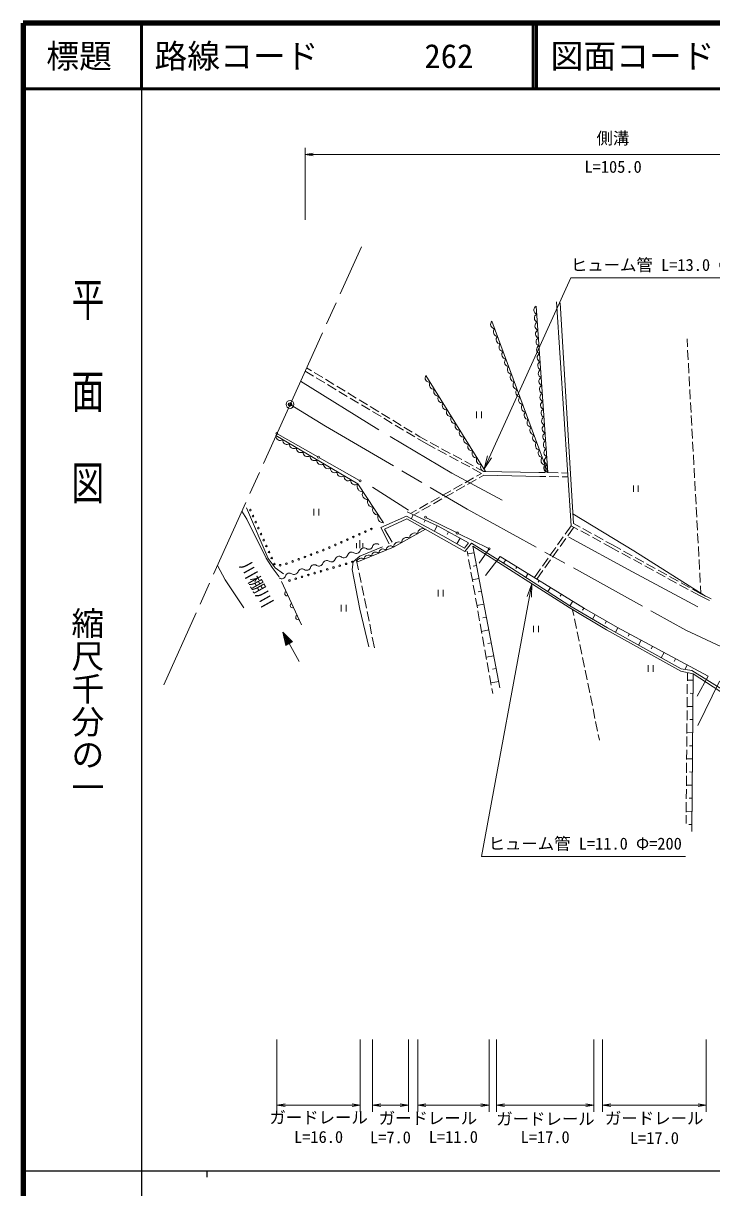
# Model space of a CAD drawing. Units: millimetres at full size, sheet at 1:1000; details may follow other scales. Extents: x 40000 to 680000, y 20000 to 380000.
# Drawn here: x 40000 to 144950, y 202409 to 380000 of the extents above; entities that cross this region are included whole.
import ezdxf
from ezdxf.enums import TextEntityAlignment as Align

# ---------------------------------------------------------------- set-up
doc = ezdxf.new("R2010")
doc.units = ezdxf.units.MM
doc.header["$LTSCALE"] = 1000
doc.header["$PDMODE"] = 32
doc.header["$PDSIZE"] = 500
doc.linetypes.add('CHAIN', pattern=[18.5, 12, -1.5, 3.5, -1.5])
for name, color, linetype, lineweight in [('M-BGD', 7, 'Continuous', 13), ('M-BMK', 2, 'CHAIN', 13), ('M-BMK-SRVR', 3, 'Continuous', 13), ('M-STR-HTXT', 7, 'Continuous', 13), ('M-TTL', 2, 'Continuous', 140), ('M-TTL-BAND', 7, 'Continuous', 25), ('M-TTL-LINE', 7, 'Continuous', 50)]:
    doc.layers.add(name, color=color, linetype=linetype, lineweight=lineweight)
for name, color, linetype in [('M-BGD-HTXT', 7, 'Continuous'), ('M-OTRS', 6, 'Continuous'), ('M-TTL-TXT', 7, 'Continuous')]:
    doc.layers.add(name, color=color, linetype=linetype)
doc.styles.add('@ＭＳ ゴシック', font='')
doc.styles.add('ＭＳ ゴシック', font='')
doc.styles.get('@ＭＳ ゴシック').set_extended_font_data('@MS Gothic')
doc.styles.get('ＭＳ ゴシック').set_extended_font_data('MS Gothic')

# ---------------------------------------------------------------- blocks, each defined once
blk = doc.blocks.new('open_arrow')
at = {"color": 0, "linetype": 'Continuous', "lineweight": -2}
blk.add_lwpolyline([(7.5, 1.25), (0, 0), (7.5, -1.25)], dxfattribs=at)

msp = doc.modelspace()

# ---------------------------------------------------------------- linework, layer by layer
at = {"layer": 'M-BGD'}
for p, q in [((121265, 337506), (123546, 303374)), ((118187, 336845), (119982, 311477)), ((123888, 303711), (121826, 337381)), ((111449, 334567), (119982, 311477)), ((141256, 330647), (141190, 331869)), ((141365, 328650), (141283, 330148)), ((82959, 326940), (84243, 326172)), ((83938, 327005), (83193, 327459)), ((141473, 326653), (141392, 328151)), ((82263, 325404), (94222, 317978)), ((85646, 325963), (84365, 326744)), ((84672, 325915), (85959, 325145)), ((87353, 324922), (86073, 325703)), ((101377, 326289), (110490, 311645)), ((141582, 324656), (141501, 326154)), ((86388, 324889), (87675, 324118)), ((89061, 323881), (87780, 324662)), ((88104, 323862), (89391, 323091)), ((90768, 322839), (89488, 323620)), ((141691, 322659), (141609, 324157)), ((89820, 322835), (91108, 322065)), ((92476, 321798), (91195, 322579)), ((91537, 321808), (92824, 321038)), ((94183, 320756), (92903, 321537)), ((141799, 320662), (141718, 322160)), ((93253, 320781), (94540, 320011)), ((95891, 319715), (94610, 320496)), ((94969, 319754), (96256, 318984)), ((109080, 320778), (109080, 319778)), ((109830, 319778), (109830, 320778)), ((141908, 318665), (141827, 320163)), ((97598, 318674), (96318, 319455)), ((96685, 318727), (97973, 317957)), ((99306, 317632), (98025, 318413)), ((142017, 316668), (141935, 318165)), ((78790, 317343), (84884, 313884)), ((98402, 317700), (99689, 316930)), ((100477, 316918), (99733, 317372)), ((100118, 316673), (101402, 315905)), ((101582, 316317), (100477, 316918)), ((142125, 314671), (142044, 316168)), ((101402, 315905), (102775, 315168)), ((103338, 315360), (102021, 316077)), ((103215, 314932), (104537, 314222)), ((105095, 314404), (103777, 315121)), ((85145, 313736), (91240, 310277)), ((104977, 313986), (106299, 313276)), ((106851, 313447), (105534, 314165)), ((106739, 313039), (108061, 312330)), ((108608, 312491), (107290, 313208)), ((142234, 312674), (142153, 314171)), ((108501, 312093), (109874, 311356)), ((110151, 311650), (109047, 312252)), ((109874, 311356), (109093, 310916)), ((109487, 310663), (110213, 311074)), ((118610, 311510), (110151, 311650)), ((110213, 311074), (118750, 310903)), ((119560, 311487), (118610, 311510)), ((118750, 310903), (119650, 310884)), ((121559, 311438), (120060, 311475)), ((120150, 310874), (121649, 310844)), ((123009, 311403), (122059, 311426)), ((122149, 310834), (123049, 310815)), ((142343, 310677), (142261, 312174)), ((93234, 309227), (98708, 305738)), ((106916, 309687), (105610, 308950)), ((106005, 308694), (107311, 309432)), ((108658, 310670), (107352, 309933)), ((107746, 309678), (109051, 310417)), ((133003, 309526), (133003, 308526)), ((133753, 308526), (133753, 309526)), ((142451, 308679), (142370, 310177)), ((103433, 307721), (102127, 306984)), ((102523, 306724), (103829, 307463)), ((105175, 308704), (103868, 307967)), ((104264, 307709), (105570, 308448)), ((142560, 306682), (142479, 308180)), ((84316, 305951), (84316, 304951)), ((85066, 304951), (85066, 305951)), ((99949, 305755), (99169, 305314)), ((99621, 305083), (100347, 305494)), ((101691, 306738), (100385, 306001)), ((100782, 305740), (102088, 306478)), ((142669, 304685), (142587, 306183)), ((99448, 305077), (99158, 304456)), ((101260, 304231), (101115, 303920)), ((101466, 304591), (106033, 302325)), ((124878, 303165), (123888, 303711)), ((142777, 302688), (142696, 304186)), ((103072, 303385), (102682, 302550)), ((104831, 302433), (104609, 302029)), ((106301, 302191), (110868, 299925)), ((122617, 302071), (123546, 303374)), ((123940, 303158), (123003, 301847)), ((124563, 302817), (123546, 303374)), ((126318, 301858), (125002, 302578)), ((126629, 302198), (125316, 302923)), ((128380, 301232), (127067, 301957)), ((142886, 300691), (142805, 302189)), ((90789, 300689), (90789, 299939)), ((91289, 299939), (91289, 301189)), ((91789, 300689), (91789, 299939)), ((106585, 301472), (106115, 300615)), ((108527, 300244), (112672, 278652)), ((121455, 300443), (122327, 301664)), ((122713, 301440), (121841, 300219)), ((128072, 300898), (126756, 301618)), ((129528, 300102), (128511, 300658)), ((129807, 300445), (128818, 300990)), ((131087, 299736), (129807, 300445)), ((142995, 298694), (142913, 300192)), ((107804, 298732), (107665, 299504)), ((108715, 299262), (107742, 299075)), ((109497, 297647), (111003, 299859)), ((119133, 297187), (120004, 298408)), ((120294, 298815), (121165, 300036)), ((121551, 299812), (120679, 298591)), ((130810, 299403), (129528, 300102)), ((132566, 298445), (131249, 299163)), ((132837, 298768), (131525, 299494)), ((134587, 297801), (133275, 298526)), ((91095, 296667), (90763, 298284)), ((108158, 296764), (107893, 298240)), ((109092, 297298), (108606, 297205)), ((113545, 298171), (113226, 297655)), ((115247, 297122), (115088, 296864)), ((117913, 295477), (118842, 296780)), ((120388, 298184), (119517, 296964)), ((134322, 297487), (133005, 298206)), ((136078, 296530), (134761, 297248)), ((136338, 296833), (135025, 297559)), ((138088, 295865), (136775, 296591)), ((143103, 296697), (143022, 298195)), ((79366, 294841), (82404, 288251)), ((91498, 294708), (91196, 296177)), ((108513, 294796), (108247, 296272)), ((109469, 295334), (108451, 295138)), ((116949, 296072), (116602, 295509)), ((119226, 296557), (118290, 295245)), ((118652, 295022), (118478, 294740)), ((137833, 295572), (136516, 296290)), ((139589, 294614), (138272, 295333)), ((139838, 294897), (138525, 295623)), ((143212, 294700), (143131, 296198)), ((91900, 292748), (91598, 294218)), ((103244, 293595), (103244, 292595)), ((103994, 292595), (103994, 293595)), ((108867, 292827), (108601, 294304)), ((109847, 293370), (109337, 293272)), ((120354, 293972), (119964, 293339)), ((141345, 293657), (140028, 294375)), ((141588, 293929), (140275, 294655)), ((143066, 292718), (141784, 293417)), ((143306, 292979), (142025, 293687)), ((143306, 292979), (143239, 294201)), ((88470, 291281), (88470, 290281)), ((89220, 290281), (89220, 291281)), ((92303, 290789), (92001, 292259)), ((109221, 290859), (108955, 292335)), ((110224, 291406), (109159, 291201)), ((122056, 292922), (121861, 292606)), ((123759, 291873), (123325, 291170)), ((144602, 291957), (143066, 292718)), ((144851, 292241), (143306, 292979)), ((92705, 288830), (92403, 290300)), ((109575, 288891), (109310, 290367)), ((123749, 290553), (123933, 289659)), ((125461, 290823), (125244, 290472)), ((127190, 289817), (126790, 289127)), ((93108, 286871), (92806, 288341)), ((109930, 286922), (109664, 288399)), ((110601, 289441), (110069, 289339)), ((117808, 288127), (117808, 287127)), ((118558, 287127), (118558, 288127)), ((124034, 289169), (124336, 287700)), ((128921, 288815), (128721, 288470)), ((130652, 287815), (130274, 287113)), ((79563, 287134), (80013, 285095)), ((79563, 287134), (81061, 285680)), ((79563, 287134), (80537, 285387)), ((80432, 285329), (79653, 286726)), ((79743, 286319), (80328, 285271)), ((80642, 285446), (79863, 286843)), ((80163, 286552), (80747, 285504)), ((80852, 285563), (80462, 286261)), ((80762, 285970), (80956, 285621)), ((93541, 284765), (93208, 286381)), ((110978, 287477), (109868, 287264)), ((110284, 284954), (110018, 286430)), ((124437, 287211), (124739, 285741)), ((132413, 286866), (132224, 286515)), ((80223, 285212), (79833, 285911)), ((79923, 285503), (80118, 285154)), ((80013, 285095), (81061, 285680)), ((82056, 282663), (80537, 285387)), ((110638, 282985), (110372, 284462)), ((111355, 285513), (110800, 285407)), ((124840, 285252), (125142, 283782)), ((134173, 285917), (133771, 285170)), ((135934, 284968), (135733, 284594)), ((111732, 283549), (110577, 283327)), ((110992, 281017), (110727, 282493)), ((125243, 283293), (125545, 281823)), ((137694, 284019), (137267, 283226)), ((139455, 283070), (139241, 282674)), ((112109, 281585), (111531, 281474)), ((125646, 281334), (125948, 279864)), ((135264, 282080), (135264, 281080)), ((136014, 281080), (136014, 282080)), ((141216, 282121), (140859, 281460)), ((141250, 280983), (141239, 279708)), ((141902, 256719), (142127, 280807)), ((111347, 279049), (111081, 280525)), ((112486, 279621), (111285, 279390)), ((126049, 279375), (126351, 277905)), ((141234, 279208), (141221, 277708)), ((142118, 279807), (141240, 279815)), ((111574, 277785), (111435, 278557)), ((126451, 277416), (126754, 275946)), ((141216, 277208), (141203, 275708)), ((142099, 277807), (141660, 277811)), ((126854, 275457), (127157, 273987)), ((142080, 275807), (141204, 275816)), ((127257, 273498), (127560, 272028)), ((141199, 275208), (141185, 273708)), ((142062, 273808), (141624, 273812)), ((141181, 273208), (141168, 271708)), ((142043, 271808), (141168, 271816)), ((127660, 271539), (127844, 270645)), ((141163, 271208), (141150, 269708)), ((141145, 269209), (141132, 267709)), ((142024, 269808), (141587, 269812)), ((141128, 267209), (141114, 265709)), ((142006, 267808), (141133, 267816)), ((141110, 265209), (141096, 263709)), ((141987, 265808), (141551, 265812)), ((141092, 263209), (141079, 261709)), ((141968, 263808), (141097, 263816)), ((141074, 261209), (141061, 259709)), ((141950, 261808), (141514, 261812)), ((141931, 259808), (141062, 259816)), ((141056, 259209), (141045, 257934)), ((141912, 257808), (141478, 257812))]:
    msp.add_line(p, q, dxfattribs=at)
for points in [[(78520, 317107), (90977, 309736), (94897, 303828)], [(95935, 316997), (105329, 311400), (113017, 307287)], [(73340, 305593), (74104, 304383), (77049, 298447), (77960, 297022), (78990, 295601)], [(74008, 306122), (77354, 298395), (78382, 296931), (79675, 296027)], [(95786, 300622), (94532, 303080), (98437, 304845), (103970, 301854), (107258, 299954), (107889, 300757), (103229, 303312), (98541, 305500)], [(170528, 253004), (169685, 268405), (156949, 273461), (149596, 276498), (141942, 281297), (140291, 281546), (129043, 287798), (123320, 291173), (114420, 296917), (108313, 300697), (107305, 299461), (98457, 304446), (95081, 302868), (96234, 300863)], [(123800, 305162), (133059, 299556), (143991, 292652)], [(101320, 302833), (96434, 300105), (90865, 297789)], [(92690, 284916), (91288, 290664), (90135, 296709), (90291, 297877), (91304, 298749), (94741, 300151)], [(169144, 268179), (149402, 276058), (142127, 280807), (140258, 281181), (128924, 287490), (123199, 290879), (108527, 300244)], [(123151, 301650), (132896, 296322), (142827, 291009)], [(110447, 295778), (112693, 298696), (125577, 290751), (130609, 287838), (144396, 280407), (142724, 277380)], [(69622, 297330), (70799, 295124), (73638, 290848)], [(142815, 272893), (146133, 279651), (150059, 277772), (158762, 274012), (162937, 272558), (169688, 270460), (169685, 268405)]]:
    msp.add_lwpolyline(points, dxfattribs=at)
for centre, radius in [((78659, 317417), 150), ((85015, 313810), 150), ((91370, 310203), 150), ((74622, 305748), 125), ((75029, 304834), 125), ((75435, 303921), 125), ((101331, 304658), 150), ((75841, 303007), 125), ((76248, 302093), 125), ((91237, 302066), 125), ((92151, 302472), 125), ((93065, 302877), 125), ((106167, 302258), 150), ((76654, 301180), 125), ((77061, 300266), 125), ((86666, 300039), 125), ((87580, 300445), 125), ((88495, 300850), 125), ((89409, 301256), 125), ((90323, 301661), 125), ((77467, 299352), 125), ((77873, 298439), 125), ((81993, 298265), 125), ((82931, 298612), 125), ((83869, 298958), 125), ((84807, 299304), 125), ((85745, 299651), 125), ((111003, 299859), 150), ((78280, 297525), 125), ((79157, 297346), 125), ((80117, 297572), 125), ((81055, 297919), 125), ((86335, 296709), 125), ((87294, 296992), 125), ((88253, 297275), 125), ((89212, 297558), 125), ((90171, 297842), 125), ((80581, 295009), 125), ((81540, 295292), 125), ((82499, 295575), 125), ((83458, 295859), 125), ((84417, 296142), 125), ((85376, 296425), 125)]:
    msp.add_circle(centre, radius, dxfattribs=at)
for centre, radius, start, end in [((118487, 336259), 658, 117.15277, 250.94461), ((111919, 334085), 673, 134.2385, 266.32713), ((118573, 335051), 658, 117.15277, 250.94461), ((118658, 333843), 658, 117.15277, 250.94461), ((112345, 332930), 673, 134.2385, 266.32713), ((112772, 331776), 673, 134.2385, 266.32713), ((118744, 332635), 658, 117.15277, 250.94461), ((113199, 330621), 673, 134.2385, 266.32713), ((118829, 331427), 658, 117.15277, 250.94461), ((118915, 330219), 658, 117.15277, 250.94461), ((113625, 329467), 673, 134.2385, 266.32713), ((114052, 328312), 673, 134.2385, 266.32713), ((119000, 329011), 658, 117.15277, 250.94461), ((114479, 327157), 673, 134.2385, 266.32713), ((119086, 327803), 658, 117.15277, 250.94461), ((119171, 326595), 658, 117.15277, 250.94461), ((101936, 325911), 674, 145.89997, 277.88835), ((102586, 324865), 674, 145.89997, 277.88835), ((114905, 326003), 673, 134.2385, 266.32713), ((115332, 324848), 673, 134.2385, 266.32713), ((119257, 325387), 658, 117.15277, 250.94461), ((103237, 323819), 674, 145.89997, 277.88835), ((115759, 323694), 673, 134.2385, 266.32713), ((119342, 324179), 658, 117.15277, 250.94461), ((119428, 322971), 658, 117.15277, 250.94461), ((103888, 322773), 674, 145.89997, 277.88835), ((104539, 321727), 674, 145.89997, 277.88835), ((116185, 322539), 673, 134.2385, 266.32713), ((116612, 321385), 673, 134.2385, 266.32713), ((119513, 321763), 658, 117.15277, 250.94461), ((105190, 320681), 674, 145.89997, 277.88835), ((105841, 319635), 674, 145.89997, 277.88835), ((117039, 320230), 673, 134.2385, 266.32713), ((119599, 320555), 658, 117.15277, 250.94461), ((119684, 319347), 658, 117.15277, 250.94461), ((106492, 318589), 674, 145.89997, 277.88835), ((107143, 317543), 674, 145.89997, 277.88835), ((117465, 319076), 673, 134.2385, 266.32713), ((117892, 317921), 673, 134.2385, 266.32713), ((119770, 318139), 658, 117.15277, 250.94461), ((79169, 317019), 655, 172.28064, 306.49363), ((80207, 316405), 655, 172.28064, 306.49363), ((107794, 316497), 674, 145.89997, 277.88835), ((118319, 316767), 673, 134.2385, 266.32713), ((119855, 316931), 658, 117.15277, 250.94461), ((119941, 315723), 658, 117.15277, 250.94461), ((81245, 315791), 655, 172.28064, 306.49363), ((82283, 315177), 655, 172.28064, 306.49363), ((83321, 314562), 655, 172.28064, 306.49363), ((108445, 315451), 674, 145.89997, 277.88835), ((109096, 314405), 674, 145.89997, 277.88835), ((118745, 315612), 673, 134.2385, 266.32713), ((119172, 314458), 673, 134.2385, 266.32713), ((120026, 314515), 658, 117.15277, 250.94461), ((84359, 313948), 655, 172.28064, 306.49363), ((85398, 313334), 655, 172.28064, 306.49363), ((86436, 312720), 655, 172.28064, 306.49363), ((109747, 313359), 674, 145.89997, 277.88835), ((110398, 312313), 674, 145.89997, 277.88835), ((119599, 313303), 673, 134.2385, 266.32713), ((120025, 312149), 673, 134.2385, 266.32713), ((120112, 313307), 658, 117.15277, 250.94461), ((120197, 312099), 658, 117.15277, 250.94461), ((87474, 312105), 655, 172.28064, 306.49363), ((88512, 311491), 655, 172.28064, 306.49363), ((89550, 310877), 655, 172.28064, 306.49363), ((90588, 310263), 655, 172.28064, 306.49363), ((91726, 309382), 828, 154.7029, 272.41732), ((92510, 308201), 828, 154.7029, 272.41732), ((93294, 307019), 828, 154.7029, 272.41732), ((94078, 305837), 828, 154.7029, 272.41732), ((94862, 304655), 828, 154.7029, 272.41732), ((99688, 301451), 812, 59.6548, 178.69923), ((100910, 302133), 812, 59.6548, 178.69923), ((92658, 300395), 625, 235.52709, 341.78729), ((93846, 300004), 625, 55.52709, 161.78729), ((95974, 299638), 655, 45.47438, 179.6844), ((97245, 300087), 812, 59.6548, 178.69923), ((98467, 300769), 812, 59.6548, 178.69923), ((88161, 298085), 625, 55.52709, 161.78729), ((88868, 299115), 625, 235.52709, 341.78729), ((90056, 298724), 625, 55.52709, 161.78729), ((90763, 299755), 625, 235.52709, 341.78729), ((91519, 297786), 655, 45.47438, 179.6844), ((91951, 299364), 625, 55.52709, 161.78729), ((92633, 298249), 655, 45.47438, 179.6844), ((93747, 298712), 655, 45.47438, 179.6844), ((94861, 299175), 655, 45.47438, 179.6844), ((82476, 296165), 625, 55.52709, 161.78729), ((83184, 297196), 625, 235.52709, 341.78729), ((84371, 296805), 625, 55.52709, 161.78729), ((85079, 297835), 625, 235.52709, 341.78729), ((86266, 297445), 625, 55.52709, 161.78729), ((86973, 298475), 625, 235.52709, 341.78729), ((79394, 295916), 625, 235.52709, 341.78729), ((80581, 295525), 625, 55.52709, 161.78729), ((81289, 296556), 625, 235.52709, 341.78729), ((80203, 293024), 350, 114.74937, 294.74937), ((81041, 291208), 350, 114.74937, 294.74937), ((81878, 289392), 350, 114.74937, 294.74937)]:
    msp.add_arc(centre, radius, start, end, dxfattribs=at)
at = {"layer": 'M-BMK'}
for p, q in [((80664, 321874), (91542, 345898)), ((61428, 279118), (80664, 321874))]:
    msp.add_line(p, q, dxfattribs=at)
msp.add_lwpolyline([(80664, 321874), (86073, 318556), (107694, 305896), (136209, 290106), (140988, 287424), (147204, 284526), (154658, 281325), (161388, 279012), (167791, 277119), (170081, 276628), (177138, 275296), (186392, 274034), (195365, 273380), (206628, 273567), (238759, 274502)], dxfattribs=at)
at = {"layer": 'M-BMK-SRVR'}
msp.add_circle((80664, 321874), 600, dxfattribs=at)
at = {"layer": 'M-OTRS'}
msp.add_point((80664, 321874), dxfattribs=at)
at = {"layer": 'M-STR-HTXT'}
for p, q in [((82959, 350000), (82959, 360999)), ((82959, 359999), (176881, 359999)), ((78659, 225000), (78659, 214000)), ((91370, 225000), (91370, 214000)), ((93234, 225000), (93234, 214000)), ((98708, 225000), (98708, 214000)), ((100141, 225000), (100141, 214000)), ((111003, 225000), (111003, 214000)), ((112120, 225000), (112120, 214000)), ((126994, 225000), (126994, 214000)), ((128306, 225000), (128306, 214000)), ((144130, 225000), (144130, 214000)), ((78659, 215000), (91370, 215000)), ((93234, 215000), (98708, 215000)), ((100141, 215000), (111003, 215000)), ((112120, 215000), (126994, 215000)), ((128306, 215000), (144130, 215000))]:
    msp.add_line(p, q, dxfattribs=at)
for points in [[(110240, 312046), (123478, 341184), (153478, 341184)], [(117521, 294503), (109844, 252926), (140932, 252926)]]:
    msp.add_lwpolyline(points, dxfattribs=at)
at = {"layer": 'M-TTL'}
for p, q in [((40000, 380000), (40000, 20000)), ((680000, 380000), (40000, 380000))]:
    msp.add_line(p, q, dxfattribs=at)
at = {"layer": 'M-TTL-BAND'}
for p, q in [((58000, 370000), (58000, 20000)), ((40000, 205000), (579000, 205000)), ((68000, 205000), (68000, 204000))]:
    msp.add_line(p, q, dxfattribs=at)
at = {"layer": 'M-TTL-LINE'}
for p, q in [((58000, 380000), (58000, 370000)), ((117750, 380000), (117750, 370000)), ((118250, 380000), (118250, 370000)), ((40000, 370000), (680000, 370000))]:
    msp.add_line(p, q, dxfattribs=at)

# ---------------------------------------------------------------- block references
at = {"layer": 'M-STR-HTXT', "xscale": 167, "yscale": 167}
for p in [(82959, 359999), (78659, 215000), (93234, 215000), (100141, 215000), (112120, 215000), (128306, 215000)]:
    msp.add_blockref('open_arrow', p, dxfattribs=at)
at = {"layer": 'M-STR-HTXT'}
for p, xscale, yscale, rotation in [((110240, 312046), 267, 267, 65.6), ((117521, 294503), 267, 267, 259.5), ((91370, 215000), 167, 167, 180), ((98708, 215000), 167, 167, 180), ((111003, 215000), 167, 167, 180), ((126994, 215000), 167, 167, 180), ((144130, 215000), 167, 167, 180)]:
    msp.add_blockref('open_arrow', p, dxfattribs=dict(at, xscale=xscale, yscale=yscale, rotation=rotation))

# ---------------------------------------------------------------- texts
at = {"layer": 'M-BGD-HTXT', "style": 'ＭＳ ゴシック'}
msp.add_text('川棚川', height=1833, rotation=299.139, dxfattribs=at).set_placement((75592, 294444), align=Align.MIDDLE_CENTER)
at = {"layer": 'M-STR-HTXT', "style": 'ＭＳ ゴシック'}
for s, p in [('側溝', (129884, 361000)), ('L=105.0', (129920, 356650)), ('ガードレール', (85024, 211654)), ('ガードレール', (101690, 211549)), ('ガードレール', (119603, 211443)), ('ガードレール', (136187, 211537)), ('L=16.0', (85015, 208687)), ('L=7.0', (95971, 208628)), ('L=11.0', (105572, 208698)), ('L=17.0', (119557, 208663)), ('L=17.0', (136218, 208522))]:
    msp.add_text(s, height=1833, dxfattribs=at).set_placement(p, align=Align.BOTTOM_CENTER)
for s, p in [('ヒューム管 L=13.0 Φ=600', (123478, 341684)), ('ヒューム管 L=11.0 Φ=200', (110932, 253426))]:
    msp.add_text(s, height=1833, dxfattribs=at).set_placement(p, align=Align.BOTTOM_LEFT)
at = {"layer": 'M-TTL-BAND', "style": '@ＭＳ ゴシック', "width": 1.4}
msp.add_text('平  面  図', height=3666, rotation=270, dxfattribs=at).set_placement((49777, 306475), align=Align.MIDDLE_RIGHT)
at = {"layer": 'M-TTL-BAND', "style": '@ＭＳ ゴシック'}
msp.add_text('縮尺千分の一', height=3666, rotation=270, dxfattribs=at).set_placement((49777, 261030), align=Align.MIDDLE_RIGHT)
at = {"layer": 'M-TTL-TXT', "style": 'ＭＳ ゴシック'}
msp.add_text('標題', height=3666, dxfattribs=at).set_placement((48500, 375000), align=Align.MIDDLE_CENTER)
for s, p in [('路線コード', (60000, 375000)), ('262', (101142, 375000)), ('図面コード', (120380, 375000))]:
    msp.add_text(s, height=3666, dxfattribs=at).set_placement(p, align=Align.MIDDLE_LEFT)

doc.saveas('drawing.dxf')
